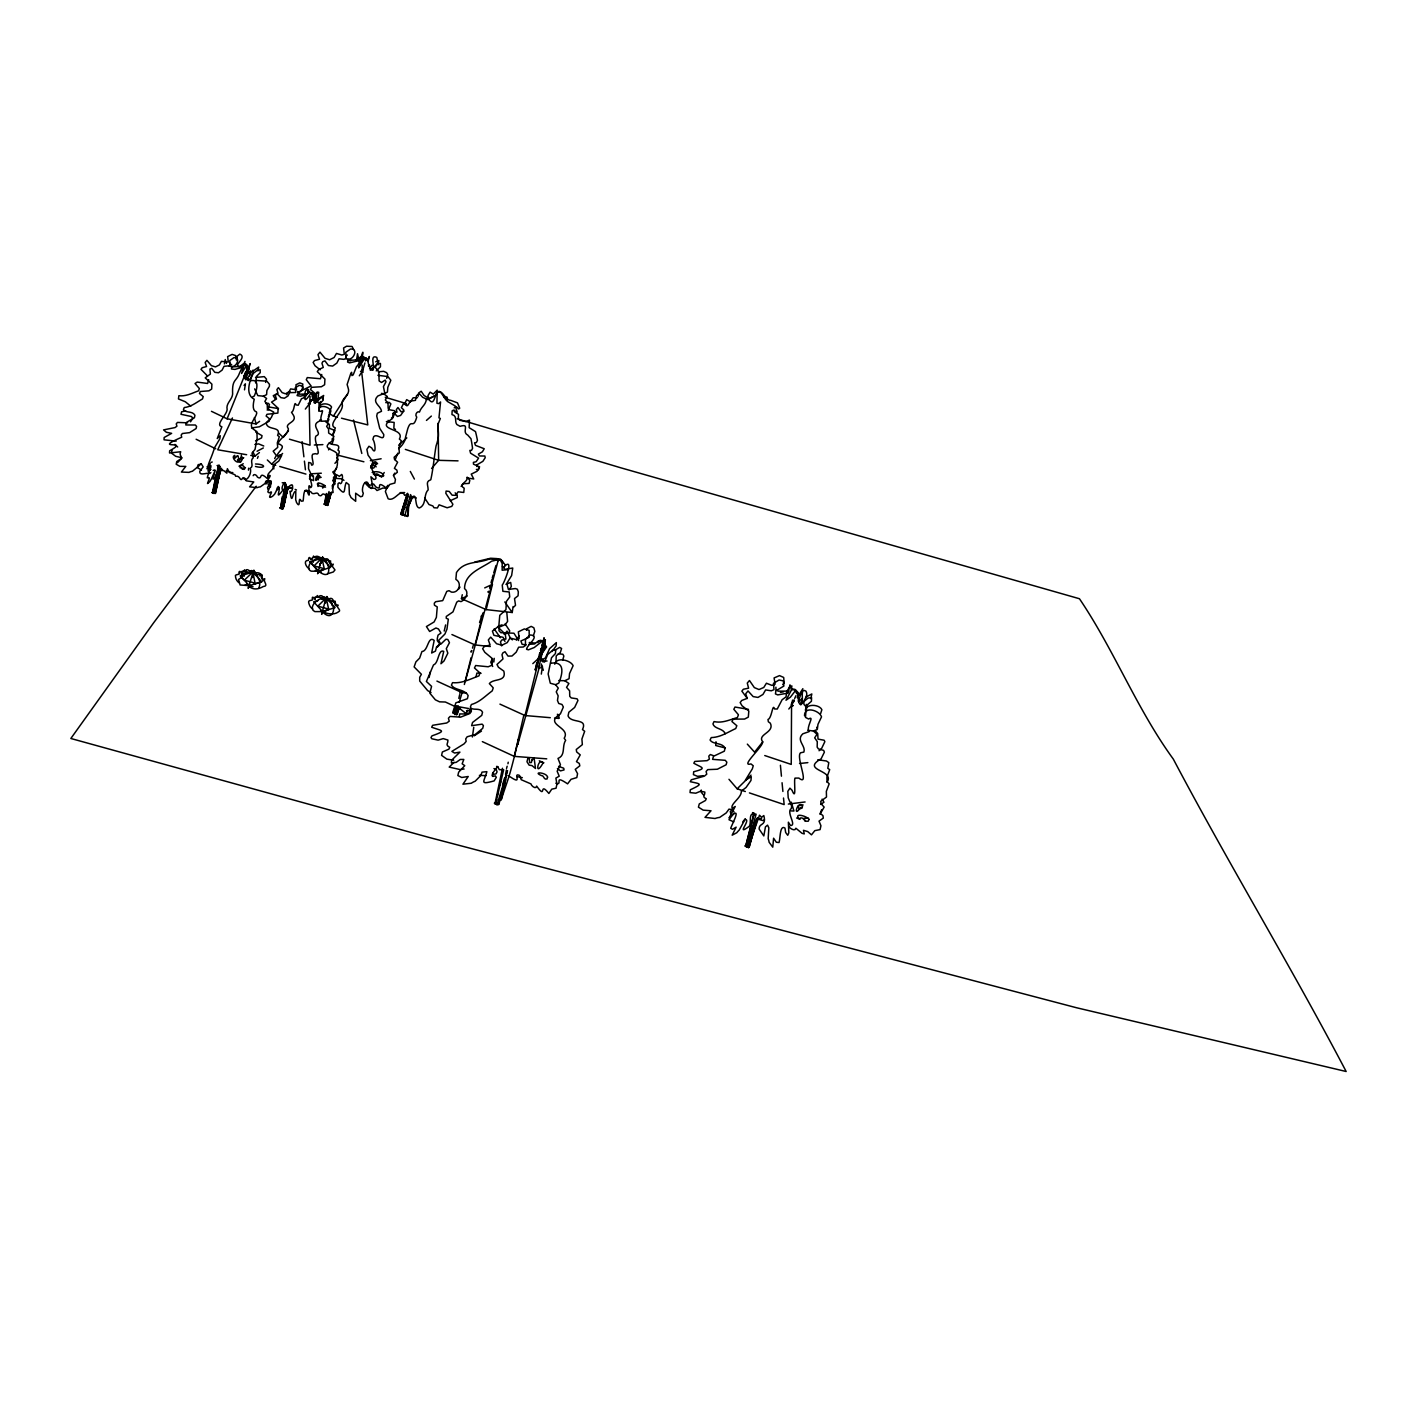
<?xml version="1.0" encoding="UTF-8"?>
<svg xmlns="http://www.w3.org/2000/svg" width="1417" height="1417" viewBox="0 0 1417 1417"><rect width="100%" height="100%" fill="white"/><g stroke="black" fill="none" stroke-linecap="round" stroke-linejoin="round"><path stroke-width="1.5" d="M243.972 571.671L244.521 569.811L245.389 572.291M502.468 768.262L495.011 803.386M244.468 477.919L246.239 480.824L253.785 481.957L249.605 486.846L257.026 487.678A11.354 10.167 -41.6 0 1 260.321 486.863L265.014 483.498L265.9 481.16L269.106 481.001L270.753 483.587L267.476 487.377L268.061 489.52M495.56 804.059L503.673 769.697L499.333 769.679L497.615 766.491L492.638 773.186L492.833 776.427L495.348 775.878L496.304 777.313L494.143 780.891C478.911 785.124 484.277 781.759 486.881 771.663L482.046 772.141L480.806 775.506L475.12 781.263A16.384 10.45 -57.2 0 0 471.294 783.247L462.934 784.186L468.23 776.498L461.712 777.49L457.85 775.542L458.665 772.176L464.758 765.676L462.155 763.781L463.82 759.441L460.277 759.459L456.185 762.364L451.368 762.931L451.704 760.15L459.923 752.126L454.538 753.029L451.881 751.382L464.085 743.854L466.158 741.445L465.697 738.948L467.132 736.787L475.209 734.484L482.701 728.356L483.427 725.646L482.17 724.14L471.613 725.699L472.552 722.457L481.762 715.355L482.542 712.202C480.15 706.959 471.932 711.192 470.338 707.154L471.365 704.515C479.725 702.194 485.234 696.013 492.23 690.876L493.24 687.865L489.361 683.614C493.453 678.105 506.843 682.321 503.814 671.109L498.43 667.248L496.995 664.467L502.982 658.976L501.99 654.743L502.893 652.883L505.001 651.714L508.012 656.106L511.998 656.018L516.195 652.192L518.622 647.197L523.263 647.02L525.53 645.426L525.406 639.244L530.153 634.958C541.046 635.578 526.593 645.125 526.575 649.305L528.417 649.836L534.262 647.516L541.755 641.582L544.854 643.513L544.89 648.012M236.373 360.06L235.718 355.614L232.105 354.392L227.623 356.623L228.332 362.061L221.424 361.353L219.405 364.931L215.473 366.897L211.416 365.675L206.9 360.343L205.164 362.504L206.563 366.525L202.17 367.729L201.001 369.359L207.236 375.7M310.057 404.288L309.331 402.995L310.943 399.913M309.632 403.916L311.085 400.533M506.825 612.799L507.605 621.408L505.231 624.614L499.174 627.164L498.979 630.742L500.856 632.708L513.946 633.222L518.604 640.573M508.048 775.666L510.669 777.136C523.227 785.656 512.192 772.141 519.508 775.436L521.261 779.722L531.003 783.938C531.233 786.063 536.388 789.73 536.636 786.081C546.944 800.375 538.442 780.608 548.857 793.467L551.762 789.163L556.049 788.224L556.934 784.168L555.889 778.092L559.219 776.197L557.147 771.273L560.441 764.666L557.997 758.432C565.897 755.261 561.646 746.298 565.649 740.347L564.196 738.222C571.299 726.939 542.87 724.778 560.388 713.92L563.364 706.994L561.964 704.444L558.723 703.487L557.466 700.459L558.156 695.853L556.243 691.833L558.28 688.113L555.57 684.694L550.292 683.224L548.149 673.978L551.496 657.771L555.429 653.556L555.747 649.748L552.789 650.226L547.67 654.53L544.518 662.058L542.339 661.615L539.257 657.116L543.969 660.942L547.051 661.03M788.224 692.736L789.96 684.854L790.597 687.9M177.479 462.668L182.12 457.78L175.655 456.292L171.616 453.192M554.543 718.047L558.759 718.401L558.971 714.451M397.77 453.157L395.201 459.817M208.689 379.756L207.608 383.476L197.211 382.094L195.032 383.511L199.354 388.524L198.593 390.809C191.826 393.235 186.176 396.565 178.861 395.715L178.471 398.956L185.326 401.755L190.764 406.201M365.462 360.928C368.349 348.21 351.877 382.856 361.884 359.67C365.267 339.779 359.493 366.277 356.641 366.277L353.187 374.903L351.912 375.594L351.593 372.281L350.743 373.61L347.112 384.521L348.175 388.063C350.973 395.733 339.69 398.62 342.418 405.28C342.772 413.055 326.707 424.604 335.351 427.934L332.41 435.391M213.028 492.266L214.835 493.506L220.467 470.231L223.833 470.674L226.862 473.172L227.375 468.673L229.359 472.41L235.098 474.854L235.629 476.236C241.014 475.226 239.615 483.179 243.086 477.6C246.204 483.959 252.421 472.853 250.154 468.336C254.653 465.892 249.126 461.11 253.271 457.691L251.996 453.103L255.025 449.419L257.115 438.632L256.955 431.6L254.458 429.971C246.877 425.49 255.645 418.777 256.725 413.286L256.495 411.922C251.783 410.7 253.324 402.942 254.245 399.24C245.495 394.989 248.967 382.253 252.722 374.425C255.645 361.016 246.151 384.468 245.283 378.924L243.883 377.011L245.726 371.644M701.238 790.031L701.114 792.032L703.293 794.76M321.287 560.353L317.603 573.743L318.914 570.537M321.748 374.478L320.455 378.746L307.276 377.577L306.285 379.756L311.12 385.938L297.659 392.509M362.203 365.072L362.167 370.882L360.503 371.378M255.095 573.265C256.831 570.077 246.7 573.832 251.659 570.502C255.255 572.309 253.519 575.656 256.76 574.682C257.752 578.349 261.631 580.421 258.868 588.303M325.573 600.454L324.918 602.225M250.224 379.721L252.226 374.194L257.15 370.439L260.179 369.784L260.232 372.689L256.548 376.284L255.574 382.891M467.132 477.139L469.806 480.398L469.08 483.41L462.969 483.728L461.127 486.474M310.11 396.406L309.579 403.101L308.162 403.632M792.652 700.087L791.147 704.993M543.242 650.704L539.416 657.151L542.569 659.454L545.421 657.931L549.548 648.72L556.367 642.592L556.102 645.975L552.063 651.537M798.462 700.954L802.854 688.68L797.222 697.607M314.149 402.8L316.522 395.556M460.631 707.738L458.417 709.616L457.23 714.522L452.696 712.609L455.867 702.832L467.397 698.723L468.141 695.552C464.687 688.981 454.662 690.504 451.421 685.137L452.537 682.657C462.261 683.525 469.913 679.115 478.928 675.891L479.991 672.986L474.465 667.974L475.651 665.529L488.192 666.769L492.195 665.122L492.461 658.657L484.827 652.316L482.63 648.703L484.224 646.613L490.105 644.965L488.334 639.917L490.707 637.136L496.588 643.743L501.937 645.196L507.233 642.592L509.996 638.022L516.249 639.598L519.153 638.713L518.356 631.84L524.361 628.918L529.143 630.352L529.232 637.189M241.297 575.019L243.104 572.875M318.542 596.805C321.748 593.05 326.849 599.976 317.532 596.805C314.415 595.725 316.434 598.771 314.503 597.425C317.337 603.465 311.953 593.847 312.289 598.541C314.539 601.339 307.702 599.232 308.64 602.473C309.331 605.112 310.164 607.486 312.732 608.903M314.663 557.218C316.877 554.755 319.657 557.306 324.068 559.591M281.027 505.745L283.914 491.433M297.552 391.411L299.235 394.192L306.231 394.032M496.977 804.909L497.19 803.35M284.923 487.023L285.26 483.25L282.213 482.736M326.317 493.47L324.582 504.045M282.266 496.694L280.655 507.233M472.375 736.999L473.756 727.311M325.697 599.71L325.432 600.649L326.459 597.708M462.279 594.733L461.446 598.665L486.155 609.611L512.228 612.516L513.113 606.529M508.225 762.204L507.959 763.763M241.368 455.247L241.297 457.408M326.565 494.108L324.741 504.452M309.331 403.686L311.049 400.692M488.316 591.597L488.369 592.111M459.622 694.826L458.825 698.386M775.931 687.192L775.914 689.618L778.128 691.142L788.755 691.106M214.587 486.314L213.312 492.443M246.062 378.941L247.957 370.9M753.844 813.641L745.749 845.843M284.888 502.079L287.314 489.131L288.005 487.625L291.176 487.554M331.135 492.461L327.912 505.125L323.979 503.85M526.469 630.087L526.734 628.705L531.18 626.367L533.855 627.784L534.811 631.344L533.323 635.808M497.42 795.256L498.164 791.271M321.942 560.353L321.269 563.222M465.201 681.648L485.039 609.452M286.11 495.348L287.97 487.767L292.557 488.298M454.946 713.442L454.715 714.611C460.507 695.021 452.785 720.527 456.699 708.819M503.655 785.921L498.89 804.431L494.303 803.209M336.591 467.699L334.164 472.623L336.36 475.244L333.544 477.228M326.176 600.011L325.449 602.987M317.939 486.492L318.701 483.463M318.772 410.948C318.081 403.686 329.311 406.396 330.887 410.965L327.646 420.92L321.641 421.256L319.852 419.946M319.941 564.94L320.189 563.718L320.029 564.728M407.104 507.888L407.635 505.408M504.399 782.361L506.56 775.099M252.97 575.692L252.421 577.587M506.524 768.457L507.162 766.225M505.55 774.461L506.436 770.033M444.212 631.061L445.593 624.932M821.647 809.762L819.894 814.208M283.825 491.894L285.366 484.083L284.463 482.488M326.601 499.723L325.609 504.062L327.593 505.497M501.299 794.406L506.276 774.762M322.651 556.934L322.279 559.042M429.103 677.503L430.449 671.693M535.803 668.257L535.537 669.727L536.069 668.239M244.503 389.852L245.424 383.848L244.061 385.442M546.749 758.839L514.265 756.377L523.599 716.276M326.229 598.86L326.955 596.61M212.532 492.531L216.163 474.376M328.709 493.222L325.857 504.966M216.464 485.234L220.273 469.789L221.672 468.283M248.258 380.606L248.63 379.048M332.481 488.67L336.697 474.766L339.389 476.342L341.78 474.429L342.347 475.616C342.825 477.494 342.117 486.527 339.23 482.772L338.043 483.569L337.884 487.235C346.545 497.58 343.268 489.308 346.209 482.506L348.972 484.667L349.414 494.498A14.383 7.67 -84.3 0 1 350.938 497.491L355.685 501.299L355.649 493.205L360.626 496.765L362.415 496.233L363.319 493.258C360.786 490.193 364.098 479.389 367.641 482.488L368.934 486.314L371.644 488.528L372.618 486.19L370.917 476.767L373.84 479.46C381.138 479.035 367.021 467.911 372.884 464.138L372.901 461.871L368.048 455.123L366.879 449.419L368.969 446.249L371.661 447.878C376.656 457.443 375.292 441.98 372.884 439.412L373.716 436.595C377.418 433.017 383.883 442.228 383.777 434.576L379.703 428.341L376.709 416.013L377.329 413.25L381.492 411.284C380.996 405.705 371.201 402.517 377.861 395.981L384.786 393.2L383.422 386.611L386.009 381.793L385.211 380.075L381.527 382.466L379.136 380.925L378.746 371.431L375.275 367.446L377.914 362.575L376.798 357.385C369.323 353.967 375.115 367.074 373.008 370.156L372.299 370.298C367.712 367.41 369.04 361.406 366.295 357.97L365.515 358.164M326.937 596.522C325.644 596.947 331.72 601.463 327.593 598.187C321.765 598.222 323.253 595.016 326.441 598.452M212.709 492.903L217.633 469.594L218.023 465.449L217.049 465.555M284.941 501.795L282.975 508.792L280.052 507.693M280.424 508.154L280.725 506.949M805.051 821.169L803.846 818.3L808.505 818.229M330.214 496.216L327.77 504.771L324.192 504.399M459.887 693.622L460.366 691.655M550.31 717.693L524.998 715.532L539.292 657.718L532.81 663.634M491.823 579.712L491.026 582.812M486.155 609.611L492.461 584.318L484.703 587.896M542.18 645.798L544.128 637.756L541.896 645.78M457.567 707.42L456.487 711.724L458.24 705.879M464.351 684.5L471.064 657.718M490.317 646.524L475.049 644.948L483.073 612.959L479.548 622.435M537.663 662.2L536.299 667.513M213.701 493.346L220.22 466.406L219.068 467.061L219.015 464.953L216.27 476.236L213.081 479.194L215.26 470.214L211.151 479.477A12.576 2.444 -72.6 0 0 209.893 481.55L207.537 483.534C208.724 478.893 211.168 476.803 207.289 477.866C208.051 473.048 215.26 459.143 207.112 468.885C209.911 458.949 210.85 459.515 214.658 447.489L219.865 438.792L220.255 435.728L217.244 438.544L221.867 426.783C214.711 424.887 227.074 414.862 227.127 409.407C225.64 402.552 233.646 399.151 232.565 391.96C232.317 378.941 236.409 381.758 239.632 372.83L244.999 361.424L241.616 373.468L246.753 364.931L246.505 369.394M804.537 715.833C804.094 705.631 819.557 710.466 821.523 716.843L817.963 724.353L817.308 729.454L813.429 731.048L807.956 730.269M283.365 504.806L288.483 486.757M281.186 508.561C281.186 500.396 289.971 487.466 284.852 482.967C283.542 482.081 280.159 490.778 283.347 489.45C273.694 502.61 281.522 488.387 278.476 486.863L274.455 494.444A11.354 4.162 -69.4 0 0 272.755 496.127C264.589 501.352 275.837 488.404 269.248 492.921L267.813 491.894C268.964 488.369 273.357 481.497 269.939 480.611C258.053 491.717 276.014 470.674 268.043 476.643C265.9 473.349 275.075 469.417 274.313 464.422L278.812 461.039L281.735 455.424L279.539 454.857L277.945 456.398C274.615 454.928 283.311 449.348 282.32 446.249L280.442 444.566C272.755 443.521 289.139 433.992 288.36 428.66C283.595 423.028 297.729 422.603 293.478 415.34L291.512 412.294C294.612 411.337 294.24 399.665 296.1 404.908L298.208 405.244L301.52 398.638C306.834 398.159 303.096 391.553 307.064 389.268C312.608 389.533 302.388 397.858 305.328 399.612C309.101 398.407 311.598 387.727 313.919 396.53M329.24 412.684L331.578 406.998C329.7 403.137 320.136 402.339 319.48 407.387M471.418 651.519L471.808 650.527M541.312 674.102L542.445 666.38L540.621 667.921M320.401 401.525L320.295 405.173M333.704 601.357C324.617 599.94 332.464 595.636 333.278 600.932C337.547 602.579 333.562 605.13 338.238 605.165C335.067 607.22 342.436 610.196 338.344 611.949C333.597 615.492 326.512 613.703 320.49 611.01M405.917 504.895L407.122 500.272M796.62 693.568L795.787 690.203L790.385 697.182L786.01 700.228L791.235 690.433L791.89 685.917L790.031 686.466L786.878 691.248L786.028 696.881L782.095 699.75L777.26 709.014L774.568 708.961C772.531 702.407 771.946 718.242 767.996 719.499L768.351 721.767L770.281 723.148C775.01 732.554 757.139 734.201 762.541 741.569C764.525 745.537 739.178 767.323 750.957 763.905L753.242 765.782L752.356 768.811L745.413 780.147L751.293 776.746L750.957 780.484L746.05 787.48L741.374 791.111C741.764 797.824 729.897 803.988 732.217 808.328L735.246 806.486L729.064 817.981C742.455 804.998 733.138 821.825 730.694 828.254L732.483 829.299L736.132 827.156L732.164 835.18L736.787 832.718A15.87 4.977 -66.4 0 1 739.125 830.185L744.97 819.504C751.966 819.079 734.697 837.128 749.38 826.217C751.807 822.002 747.556 811.232 756.111 814.208L746.741 847.047M248.382 369.748L250.224 363.584L243.883 376.231L248.489 380.341M328.035 500.024L329.151 495.72M539.222 656.496L540.231 652.989M488.245 592.288L488.493 591.314M312.183 396.955L312.059 393.076L308.747 391.942M321.801 558.9L322.35 557.944M324.9 602.225L321.641 614.34L322.987 610.798M215.508 488.989L213.56 493.453M282.32 508.862C286.447 501.742 284.976 486.031 291.902 484.791C293.549 484.667 292.239 493.948 289.989 491.168C292.221 507.552 292.256 491.008 295.816 491.345L295.692 499.935A11.336 4.393 -81.5 0 1 296.419 502.238C301.272 510.846 297.517 493.984 301.272 501.193L303.114 500.998C303.805 497.296 303.291 489.202 306.851 490.158C312.218 505.71 306.249 478.503 310.589 487.661C314.237 485.942 307.772 477.901 310.978 473.933L308.534 468.761L308.676 462.438L310.996 463.04L311.669 465.166C315.477 465.591 310.323 456.398 312.767 454.202L315.353 453.653C322.917 456.699 312.732 440.226 316.08 435.905C323.306 433.443 310.553 426.056 318.099 421.788L321.429 420.14C319.055 417.749 325.29 407.813 320.933 411.426L318.825 410.664L319.108 403.26L317.603 401.843L317.762 398.673M541.4 649.96L539.363 657.24L546.59 646.896L542.339 641.122L538.46 640.874L534.546 643.973L528.754 644.328M322.066 558.776L322.509 557.094M407.635 497.597L407.972 496.375M409.991 498.288L410.328 497.048M495.684 803.049L496.623 799.666M253.448 573.247L253.873 571.582L253.342 573.371M326.618 597.584L326.53 598.647M492.248 578.154L493.098 575.036M457.425 710.59L457.868 708.961M540.904 650.562L541.56 648.171M247.196 374.637L250.278 370.776L249.675 375.753M250.313 585.735L240.093 584.973L238.552 579.482L242.077 577.073L241.829 574.611L244.061 576.329L244.114 573.478L249.427 572.681L249.64 570.874L253.554 572.61L253.749 570.626L252.97 573.053M327.292 505.284L331.649 492.124M402.198 515.292L408.379 494.32L404.589 495.259C401.046 486.934 394.829 502.167 388.134 498.766L385.389 491.54L387.124 486.793M747.857 842.814L746.989 845.914L748.513 847.791M539.186 655.168L539.842 652.812M558.759 680.567L564.834 680.727L569.067 678.69L569.545 673.536L573.141 665.653C570.555 660.056 556.243 656.656 554.773 664.219M327.628 501.459L325.697 505.09M472.499 648.118L473.207 645.585M456.345 708.411L457.018 706.056M467.362 710.289L466.583 713.034L464.865 712.609L459.374 708.27L456.433 714.859L453.918 713.3L454.272 710.572M481.072 616.909L481.373 615.846M489.573 588.161L490.105 586.301M536.317 666.521L537.539 662.341M455.619 705.861L453.281 713.3L456.646 713.814M471.011 652.139L471.418 650.722M541.223 648.242L540.479 650.704M542.197 646.949L543.915 642.025L541.046 655.292L545.403 639.669L538.584 668.275L539.7 665.512L539.292 667.389L517.719 744.633L518.64 738.983C508.26 782.29 508.916 775.577 501.175 800.038L505.745 779.332L502.45 790.58L503.372 784.699L507.499 770.565L497.013 804.661M252.881 573.177L253.395 571.086M462.385 691.62L459.214 702.354M502.468 785.16L504.452 778.358M321.996 559.13L322.226 558.103L321.358 560.565M745.218 818.76L742.756 821.913M745.696 846.356L753.135 817.839L753.826 812.738L752.516 812.773M537.574 660.641L538.531 657.417M253.306 571.6L248.152 588.374L249.817 584.955M314.326 402.162L317.266 399.789M428.749 399.24L427.952 395.733L430.113 392.137L433.283 394.103L437.18 390.153L436.95 403.26L438.703 403.615L440.563 401.967L438.969 417.82L440.35 418.493L438.314 423.524C437.392 432.964 440.35 433.425 436.046 446.001C434.24 456.345 433.159 469.31 430.786 479.761C425.189 481.638 428.147 485.021 428.164 489.892C423.364 494.303 426.818 504.647 419.485 507.959C413.994 507.623 417.678 491.593 411.904 497.42L410.54 494.622L404.731 516.018L402.871 513.609L403.668 511.643M493.683 572.982L495.968 565.489M820.567 713.725L821.878 709.704C819.38 704.338 806.486 703.381 805.334 710.147M537.787 642.61L540.125 640.236L542.853 640.909L545.386 647.374L539.523 656.142M246.416 372.742C243.582 383.6 243.547 373.397 248.347 370.156M734.041 813.092L728.976 819.735L733.776 821.878M327.805 495.436L329.045 491.504M250.579 380.783C260.143 378.339 256.707 390.826 254.21 396.105L252.722 396.831M504.966 641.458L503.053 637.296L493.878 635.294L492.425 631.079L498.819 626.048L499.776 615.315L505.94 609.647L506.418 601.375L509.73 596.947L509.199 591.969L502.893 591.314L502.238 584.973C503.637 584.389 515.416 555.287 503.673 567.048L502.45 566.605M797.86 697.66L797.612 692.205L794.99 689.388L791.536 688.786M748.282 847.49L759.494 815.2L761.584 817.326L763.816 815.537C766.739 826.43 758.91 822.462 759.158 829.104L763.816 835.924L765.463 826.837L767.553 825.155L768.829 827.829L768.173 838.758A15.87 6.624 -81.5 0 1 769.13 842.283L772.761 847.153L773.593 838.209L776.321 842.247L779.049 842.53C780.36 838.35 779.775 824.481 784.965 828.059L785.656 832.47L787.728 835.304L788.808 832.859L788.366 822.179L790.58 825.58C797.08 825.367 785.744 812.154 791.377 808.469L791.642 805.954L788.206 797.824L787.817 791.377L789.924 788.153L792.068 790.314C796.832 802.164 793.609 780.306 795.008 778.11L798.869 778.075C810.294 787.161 795.522 756.731 800.57 752.799L803.846 752.09C806.114 745.714 795.699 740.312 802.837 733.811L809.072 731.633C805.494 727.948 815.289 714.912 808.629 719.039L805.511 717.392L806.184 706.888L804.024 704.479C802.447 699.608 808.983 696.579 806.007 691.195C799.011 686.82 804.803 702.938 800.782 704.851C795.734 702.035 801.048 690.15 795.114 691.159M318.24 474.199L317.727 476.661L319.374 475.386M485.73 607.238L498.589 558.865L497.597 561.221M748.778 839.75L749.77 836.721M536.14 665.211L537.096 662.27M498.908 787.285L500.732 781.812M827.067 782.308L826.908 777.154L829.689 769.661L827.794 768.28L828.803 762.647L826.465 761L817.786 759.76M284.126 505.214L283.028 508.544L279.964 508.083M309.544 476.909C310.093 472.41 312.13 474.518 313.405 477.263L313.618 480.664L309.437 478.733M500.006 799.153L498.412 803.864L495.029 804.094M715.992 741.764L715.691 745.519L725.38 747.981M753.401 826.377L755.527 820.248M253.306 573.177C252.385 571.547 257.345 572.043 255.857 573.69M750.496 834.648L752.693 828.414M534.988 669.798L539.292 657.718M322.403 557.412L321.925 558.829M256.477 380.465L266.874 381.173L269.478 384.344L269.407 386.274L266.892 390.543L266.609 394.635L263.438 396.175L257.823 395.626L254.67 388.86M364.913 362.929L362.327 371.785M312.696 400.161L317.284 392.757M550.894 663.227C565.401 660.942 562.638 673.872 558.776 683.1L555.57 684.694M404.43 509.217L405.156 507.304M359.422 358.908L358.2 360.821L349.609 362.876L347.626 362.079L347.909 359.174C354.144 359.9 358.43 348.051 350.495 349.025L345.73 352.337L346.262 358.218L343.959 359.369L339.07 358.784L336.821 363.124L332.623 366.082L328.407 365.515L324.954 360.874L322.793 361.636L321.96 363.248L323.271 367.428L318.595 369.642L317.302 371.661L324.936 379.083L324.617 384.751L321.429 386.735L311.51 387.337L310.536 389.622L314.84 393.271L313.954 395.945M306.727 394.263L309.597 392.226L313.21 394.227L314.007 396.087L312.236 399.718M437.322 647.126L439.057 645.249M211.452 411.32L227.11 418.812L243.795 377.453M267.211 410.168L269.478 404.5L268.026 403.172L265.9 403.597M519.065 635.967L516.479 639.953M367.286 360.662L369.394 356.499L368.066 361.459M388.223 410.399L390.879 403.916L389.232 402.357L385.743 402.658M286.73 394.741L287.669 392.527L290.166 391.8M332.729 435.586L334.89 430.502L329.47 428.306L329.364 424.551L327.345 422.39L328.886 419.574L328.124 418.706M266.449 422.532L271.302 417.608L273.694 412.081L267.388 408.645L267.211 404.288L264.855 401.472L266.591 398.46L263.438 396.175M331.968 444.23L333.633 439.376L333.456 438.278L332.039 438.969M394.794 473.101L393.572 474.978M229.961 363.23L229.784 365.816L231.733 366.897L240.004 366.489L242.909 364.098L245.832 364.346L249.126 369.005L243.883 377.011L246.93 379.295L249.002 378.977M269.354 475.315L267.175 478.432C258.124 470.196 262.995 480.894 257.38 477.068C256.814 474.925 253.749 473.473 253.147 475.705M333.402 480.097L334.235 478.273M232.459 417.962L217.74 449.774L246.647 454.715M794.689 698.457L795.964 695.694M506.223 775.258L498.306 804.714L495.224 802.748M407.547 493.275L401.046 513.804L407.618 516.497L408.415 506.4L412.648 496.889M407.281 493.665L400.674 514.353L408.096 515.77L408.663 506.028L411.408 499.121M171.616 451.58L172.148 450.517M333.456 480.221L335.439 478.326L341.231 478.769L343.959 480.328M509.164 632.159L509.783 630.937L505.09 623.887M562.62 660.269L563.86 656.089L562.903 654.247L558.28 653.804M369.518 368.863L372.016 365.232M265.634 382.413L266.52 379.136L264.288 376.621L255.503 377.471M315.035 403.296L317.904 398.956L323.661 395.467L322.598 399.346M386.717 378.374L387.78 374.602L386.611 372.671L383.653 371.325L378.215 371.839M315.654 402.782L320.685 398.035L323.271 397.504L323.253 400.161L320.065 403.314L319.923 407.122M370.28 370.315L376.993 364.169L380.447 363.443L380.465 366.79L376.231 370.882M258.036 370.847L258.656 367.092L252.722 371.289M794.282 701.043L791.749 704.107L792.705 705.932M398.638 448.604C401.985 445.735 405.297 441.537 405.581 437.038L407.724 428.837C411.373 417.926 413.038 429.989 416.74 417.165C414.295 414.667 417.519 410.505 419.467 412.081C421.132 406.821 425.631 405.262 426.375 399.381C428.873 395.609 431.441 408.397 435.125 397.008C439.677 382.732 443.114 400.267 449.154 402.446L455.264 406.024L457.16 411.904C454.963 414.685 455.973 407.866 452.147 410.788L451.97 414.561C457.797 416.013 454.219 421.451 456.859 424.515L460.1 426.322C470.639 423.098 461.233 432.026 467.699 435.019L470.993 438.756L471.702 442.6L472.57 448.303L471.507 450.393L469.842 450.393L470.586 453.21L478.592 458.116L476.13 461.712L473.384 462.367L473.508 464.174L479.619 466.866L477.033 471.276L471.241 474.128L473.721 478.964L466.902 477.936C468.566 481.514 457.602 484.525 464.191 488.21L463.766 492.461L458.134 491.805L455.707 495.312L452.129 495.188L449.242 491.451L446.089 491.061L445.841 493.329L452.909 504.293L451.793 506.383L447.134 507.764L439.093 504.824L437.375 507.959L433.974 507.747L432.876 505.958L428.979 504.541L424.657 498.005M378.144 364.824L378.87 360.52L375.735 361.813M800.747 702.46L801.951 700.405M792.528 702.761L791.678 705.011L792.953 705.524M800.605 704.284L807.938 698.138L811.587 697.625L811.427 701.273L806.769 705.4L806.344 710.625M318.063 398.443L318.719 392.332C313.795 390.082 318.187 400.763 315.442 402.481C311.953 400.869 315.371 392.137 311.403 393.589M392.792 414.473L393.944 412.648L397.008 412.099L396.299 409.708L397.929 407.511L401.117 411.798L403.951 411.178M816.653 727.913L817.379 726.779M330.002 413.87L333.385 416.12L347.537 394.121M359.333 375.788L361.689 372.122L367.765 424.905L341.479 418.192M261.348 576.064L262.18 574.912L261.631 576.772M458.47 589.313L460.011 587.081M810.861 698.581L811.817 693.958L806.131 696.969M307.524 390.171L308.304 391.818M328.531 449.862L329.665 448.303M384.237 472.516L381.474 476.927L378.233 475.226L374.549 475.297M312.289 399.417L313.582 397.646M256.211 486.244L153.656 622.772L70.85 738.487L428.501 837.288L1076.282 1007.682L1346.15 1071.5C1290.834 966.057 1228.911 864.388 1173.311 759.105C1136.717 708.872 1114.258 650.173 1079.453 598.736L620.185 467.628L457.213 418.83M210.619 469.523L207.803 470.958M324.759 559.75C326.672 557.111 329.895 560.282 328.585 561.823M288.483 430.75L283.294 437.41L278.724 433.195M305.346 409.07L309.243 404.075L310.022 445.204L289.458 439.199M327.734 573.761L333.314 571.972L334.979 569.953L332.269 566.269L333.296 564.161L330.675 565.135L329.736 563.275L330.657 560.937L329.47 562.372M231.644 364.382L229.235 366.277M310.784 559.821L312.413 558.989M762.789 741.799L754.57 752.144L747.326 744.12M788.808 709.014L791.554 705.56L791.235 764.418L764.755 755.544M492.071 775.79L492.903 772.672M210.247 463.536L208.016 468.035L208.441 469.594L210.726 469.47M387.107 486.314L387.992 485.252M794.087 699.821L791.89 704.196L792.723 705.666M263.031 580.828L261.313 577.551M248.453 470.125L248.648 468.177M328.337 416.988L328.992 414.154M431.583 468.496L438.632 460.33L438.083 423.311M757.387 817.627L748.3 846.303L746.458 847.171M362.841 360.308L364.222 358.731M494.214 658.338L493.825 662.04M411.391 498.412L414.171 497.243L416.315 497.969M368.331 365.834L369.483 364.948L369.784 366.932M214.392 470.019L213.17 470.426M728.976 779.297L737.159 788.791L751.028 775.117M267.335 459.976L271.674 464.121L282.603 453.458M322.828 558.705C326.441 557.66 325.095 563.576 323.572 559.945C326.441 557.04 318.931 557.324 318.666 559.52C316.735 557.076 312.59 560.246 313.228 562.266C311.829 558.794 305.186 569.156 311.173 571.175L319.445 571.281M509.199 589.844L511.324 586.425L510.669 582.44L505.922 584.335M210.885 472.57L209.929 473.473C207.095 472.18 199.106 476.537 199.762 471.294L203.18 466.902L201.515 464.209L198.221 464.617L197.282 467.238L192.411 471.259A12.576 10.273 -53 0 0 189.028 472.392L181.411 472.056L185.786 466.406L179.87 466.352L176.204 464.245L176.753 461.57L181.341 458.488C181.411 455.406 179.144 455.282 180.703 451.74L169.526 452.997L169.65 450.748C191.171 439.164 150.698 450.836 181.73 437.215L181.163 435.108L182.35 433.513L189.595 432.646L196.095 428.554L196.591 426.428L195.351 425.011L185.769 424.958L186.424 422.408L194.412 417.749L194.944 415.252C192.57 410.7 185.432 413.162 183.448 409.566L184.228 407.547C191.348 406.785 196.325 402.428 202.489 398.939L203.233 396.601L199.478 393.519L200.311 391.517L208.919 390.826L211.682 389.055L211.895 384.131L205.217 377.861L210.371 374.07L209.911 369.075L211.771 368.367L214.817 372.334L218.484 372.76L222.097 370.12L224.028 366.312L230.262 365.692L229.767 360.609L233.876 357.651C240.784 356.677 237.082 367.038 231.715 366.489L231.485 369.005L234.956 369.412L240.677 367.729L245.017 364.488L248.807 368.42M274.65 458.594L276.297 455.53L273.18 451.173L277.732 447.382L277.307 442.919L279.291 436.773L277.59 435.356C281.93 425.932 267.689 430.679 266.325 423.559M492.213 659.047L490.76 662.2L492.691 666.486M398.655 445.186L406.821 437.906M426.446 420.424L431.353 416.067M271.285 481.249L268.167 484.738L270.647 486.81M819.044 750.744L821.594 748.513L824.853 741.658L824.145 740.223L818.016 739.107L817.715 733.528L815.094 730.587M200.966 463.678L197.37 467.61L201.444 470.037M263.332 447.949L257.062 451.261M471.312 711.848L466.831 713.991L459.693 713.938L459.374 716.471M780.413 692.364L783.424 691.85M370.74 465.998C373.769 465.254 373.627 459.037 376.975 463.005L373.734 468.071L370.581 467.893M555.057 650.155L559.644 647.374L561.593 648.49L560.37 652.422L556.226 655.858L556.031 661.137M250.774 455.424L254.901 456.115L259.417 452.59M802.217 698.546L798.444 701.592M243.706 364.842L246.416 364.328L247.745 369.075M190.498 421.823L192.871 418.298L191.472 416.545L180.986 414.278L181.642 411.762L185.769 410.948M227.11 418.812L256.087 423.931L259.612 421.327M820.638 804.449L823.95 802.252L822.108 799.153M392.899 413.321L393.997 412.985L397.433 416.456L400.604 415.429L403.349 411.568L403.739 409.814L401.365 407.706L403.331 403.845L407.689 405.457L410.505 401.135L415.429 400.356L416.509 395.715L419.326 393.625L422.673 397.309L427.739 399.629L435.745 395.343C440.669 384.468 444.779 400.586 450.677 400.338L457.478 402.853L459.71 408.202C457.514 411.089 457.957 404.447 454.184 407.866M334.926 463.341L338.202 459.569C335.386 456.557 341.958 451.775 337.972 450.128C341.586 442.582 332.074 446.249 329.205 442.848M372.14 472.446C375.824 470.745 382.785 472.038 383.724 475.581L383.298 476.271C379.384 478.078 378.339 471.631 374.513 474.713L373.185 473.792M474.199 735.813L481.479 731.083M306.639 394.581L300.475 396.158L297.056 395.591C297.57 392.527 308.569 386.752 299.235 385.335L295.25 387.797L295.816 392.474L289.723 392.668L287.899 396.034L284.392 398.23L280.832 397.628L276.882 393.501L275.305 395.609L276.51 398.956L271.55 402.109L278.139 408.255L277.874 413.073L266.945 414.295L266.148 416.067L269.868 419.113L269.177 421.221L259.382 426.783L251.518 427.952M257.451 458.329L258.195 456.363M302.37 389.285L302.831 384.06L299.784 382.873L295.958 384.769L296.454 389.728L290.627 388.931L288.855 392.119L285.49 393.802L282.107 392.598L278.405 387.656L276.9 389.586L277.998 393.253L273.251 395.68L275.394 399.151M370.74 466.565L373.911 465.219L376.214 466.848M274.774 464.971L272.914 466.087L273.888 468.885M239.012 466.193L243.263 463.749M454.042 762.364L449.171 767.093L460.224 769.608A16.207 15.339 6.4 0 1 464.103 769.024M474.854 562.035L490.601 558.245L497.084 558.617L500.343 560.034L502.203 563.612L502.149 570.236L507.764 569.634M782.769 684.641L784.132 683.065L783.707 677.468L779.527 675.608L774.089 677.928L775.064 684.181M513.521 607.22L515.522 605.342L514.513 598.559L518.055 595.813L518.339 591.881L517.347 589.206L515.363 588.551L508.42 589.437L506.755 583.467L511.626 575.532L512.741 568.022L504.93 569.351L503.566 567.792L505.267 564.993L501.175 559.768L489.396 558.953C478.078 563.753 464.262 560.512 456.469 572.557L455.867 579.376C462.491 583.06 458.771 593.422 451.438 592.111L449.065 590.676L446.78 591.385L442.724 600.631L435.639 601.711L434.293 603.199L434.417 605.165L437.251 606.937L436.383 617.369L434.116 621.939L426.428 626.562L429.634 631.486L435.94 627.979L438.491 628.989L440.953 633.062L438.03 635.153L437.322 638.447L437.304 640.643L439.784 643.991L436.507 647.02L435.444 651.112L431.654 653.007L434.169 640.431C427.845 635.099 428.217 651.413 421.947 651.501L419.645 658.108L415.889 661.898L414.136 666.929L421.398 674.279L419.698 677.326L419.698 681.046L427.651 690.61L431.034 692.541M417.537 397.663L413.126 397.805L410.505 401.879L406.697 399.629L404.855 403.331L406.874 405.829M347.342 355.047L345.801 356.393L345.907 358.625C349.131 360.449 356.765 361.264 358.802 357.722L362.982 356.677L366.666 359.511M801.827 807.407L799.153 808.328L797.629 806.999M242.059 469.027L245.478 467.557M330.692 566.959C334.341 562.514 323.678 556.952 326.672 562.531C328.549 563.559 332.977 582.476 317.638 570.697M391.464 418.015L393.306 416.616L392.722 415.748M333.58 602.402C337.246 598.435 332.765 604.616 336.378 605.962M461.446 598.665L467.273 595.972M798.285 805.883L803.138 804.945M332.924 484.455L334.447 483.551L334.926 480.788L333.385 478.025M317.815 600.507L313.635 601.8L322.527 611.506L335.067 607.627L326.176 597.903L321.996 599.214M361.317 357.633L364.328 357.332L366.844 359.847M221.654 469.665L220.06 471.595L215.349 493.134L212.231 492.868M732.926 809.638L730.304 811.392L730.906 814.651M259.754 575.922C261.879 572.114 261.082 581.236 264.82 578.827C262.535 581.484 269.372 586.071 263.19 586.567C258.053 589.525 252.067 590.73 246.735 584.07M774.497 684.783L771.893 685.385L766.42 683.224L763.781 687.475L758.998 689.548L754.34 687.599L749.469 680.532L747.273 683.047L748.601 688.184L743.358 689.247L741.87 691.142L747.326 698.475M226.277 470.603L230.936 472.268M210.92 462.456L212.231 461.995M498.323 626.119L502.043 624.844M381.421 393.377L383.794 393.837L387.426 392.102L387.797 387.39L390.844 380.27L387.921 376.585L377.914 375.292M280.973 508.632L282.373 508.189M243.334 579.181L240.359 575.957L252.864 572.061L261.738 581.767L253.43 584.353M309.986 561.894L321.942 558.174L330.409 567.473L318.471 571.175L309.986 561.894L318.471 571.175L324.44 569.315M322.527 611.506L328.797 609.558M791.448 689.884L794.955 689.725L798.533 695.534M528.435 637.668L520.889 640.98L522.129 644.328L526.132 644.806M504.009 634.178L506.028 633.86M373.911 463.306L374.991 463.005M764.401 819.876L762.931 820.585L757.263 818.92L749.132 847.331L745.147 845.559M787.763 693.143L777.738 694.897L775.453 693.923L775.861 690.823L783.849 686.058L783.371 680.886L779.067 680.001L773.487 683.313L773.965 689.689L771.291 690.805L765.623 689.92L762.931 694.472L757.989 697.43L753.153 696.597L748.017 690.947L745.732 693.781L747.166 698.368L741.711 700.494L740.17 702.602L742.065 705.79L748.814 711.015L748.318 717.108L744.58 719.057L733.138 719.145L731.951 721.554L736.822 725.717L735.742 728.551C727.435 732.376 720.474 737.336 711.21 737.584L710.094 740.011C712.751 744.74 722.05 742.225 725.114 748.141L724.317 751.187L713.548 756.253L712.574 759.353L725.256 760.309L726.85 762.169L726.124 764.773L717.356 769.236L707.721 769.626L706.091 771.503L706.764 774.16L704.391 776.144L691.266 779.793L690.327 781.706C701.149 784.062 703.169 783.707 690.292 789.8L690.044 792.581L695.8 793.201L700.565 791.217L704.851 792.085C705.241 795.522 701.504 796.708 706.286 798.745L705.436 800.516L699.272 803.917L698.439 807.159L703.186 810.134L711.015 810.772L705.011 817.361L715.089 818.512A15.729 13.515 -39.7 0 1 719.606 817.45L726.212 812.933L728.976 809.142L731.934 809.585L733.935 811.658M348.635 360.573L350.707 360.839M322.491 558.528C318.506 558.139 313.989 555.287 311.935 558.298C311.014 561.787 308.995 553.303 308.428 560.388C302.707 560.034 306.214 567.42 309.119 568.678M261.738 581.767L249.286 585.646L240.359 575.957M255.538 440.864L261.56 437.924L262.039 435.674L255.574 431.919M243.759 457.744L237.454 459.958L239.916 461.659M371.962 463.359L377.613 463.731M370.368 460.649L381.138 458.771M703.328 775.684L697.536 776.339L693.427 774.621L693.692 771.751C707.951 768.103 701.557 767.748 693.834 763.232L694.755 761.425L707.118 760.663L709.368 759.122L708.783 756.147L710.342 754.553L713.406 755.668M187.629 422.833L177.497 422.425L176.239 423.825L176.912 426.163L175.07 427.562L163.575 429.9L166.338 432.256L171.634 433.354L164.142 437.499L164.071 439.819L176.169 441.148M440.085 391.747L437.392 392.332L435.834 395.219L429.085 398.567L424.073 395.485L421.186 391.234L418.617 393.023L418.21 396.246M522.342 777.685L517.772 776.711M788.33 804.059L805.086 801.969M309.668 475.085L313.564 476.254M232.831 472.587L231.892 472.552M799.542 763.515L807.849 762.629M278.529 408.627L269.779 407.122L267.937 408.344L268.681 410.115M255.503 463.979C266.679 464.227 265.865 469.186 255.467 466.459M796.602 817.981L800.074 819.309M450.216 500.715L457.266 497.544L457.266 495.277L455.14 492.833M310.341 473.845L321.322 473.207M314.308 445.009L322.881 444.619M748.477 709.368L734.998 707.03L733.829 709.315L738.452 714.788L737.389 717.551C729.259 719.854 722.493 723.414 714.026 721.59L712.946 723.892C714.416 729.117 723.113 728.196 725.256 733.723M400.179 492.638L404.66 492.567M325.733 611.595L314.893 611.613C309.986 609.611 313.104 604.014 315.123 602.314C317.036 600.365 316.965 602.048 318.506 599.657C321.234 598.7 326.76 596.734 328.301 598.736C327.646 601.906 333.278 600.897 332.109 605.449C335.581 605.502 333.491 624.011 321.659 610.975M539.31 760.823L543.898 762.789M458.045 460.862L438.632 460.33L405.351 449.384M471.454 710.98L466.53 710.661M276.492 490.034L278.99 488.422L278.175 486.456M370.971 485.199L371.732 483.764L373.663 484.083L375.753 486.81C383.741 491.894 374.23 478.326 386.894 488.475L389.87 484.384L394.829 483.002L395.449 479.424L393.412 475.403L397.327 472.304L396.884 470.143L394.404 468.336L397.61 462.243L394.511 459.409L394.121 457.195L399.364 452.891L398.939 447.737L401.277 440.705L399.364 439.057C405.811 427.509 373.38 430.874 392.438 418.582L395.254 412.241L394.493 410.717L389.427 409.743L388.134 408.22L387.992 403.207L385.318 399.931L387.337 396.494L383.794 393.837M321.181 477.299L317.16 478.415L318.382 479.814M466.441 693.126L462.279 692.754L436.914 681.081M386.398 421.558L394.156 422.425L393.855 428.306L395.502 429.475M761.602 818.601L757.298 818.672L756.288 820.585L749.186 846.888L745.059 846.25M485.96 775.666L479.389 775.312M254.83 444.513L258.62 443.875L263.775 446.018M241.528 366.596C229.944 366.879 248.17 357.899 239.863 354.091L237.135 356.234L237.082 359.298M369.819 485.216L364.842 482.666M325.573 487.094L322.403 486.987L322.81 488.139M222.823 470.267L220.857 470.178L220.113 471.702L215.49 493.435L212.001 492.372M534.776 643.07L529.285 642.503M276.935 488.086L277.838 488.298M336.608 454.875L363.903 461.783M453.706 760.221L446.886 759.14L441.59 755.367L442.352 752.002L448.923 749.132L449.774 747.344C444.743 744.864 448.268 743.748 447.914 740.064L443.238 738.611L438.119 740.135L431.831 738.771L430.981 737.566L431.99 735.848C447.365 730.446 441.679 730.942 431.689 727.222L432.646 725.291L446.745 722.989L449.242 721.164L448.41 718.242L450.092 716.435L460.578 717.161L469.966 713.46L470.657 710.749L468.832 708.571L454.946 706.038M333.385 416.12L337.423 417.147M555.818 783.229C563.523 786.063 552.807 773.841 567.579 783.849L571.069 779.297L576.808 777.579L577.569 773.664L575.267 769.36L579.801 765.835L579.323 763.497L576.471 761.638L580.226 754.889L576.666 751.913L576.241 749.522L582.352 744.633L581.909 739.036L584.672 731.278L582.476 729.542C588.055 717.799 571.033 723.768 568.058 715.886L568.837 712.22L574.647 707.455L577.959 700.441L577.091 698.811L571.228 697.926L569.74 696.314L569.616 690.823L566.552 687.351L568.925 683.508L564.834 680.727M245.3 584.619L253.058 586.709M315.282 570.36L321.464 572.043M304.673 490.636L310.713 491.646C313.387 496.712 317.213 489.999 318.825 495.135C323.111 497.934 320.791 490.14 327.132 496.658L329.399 493.47L333.101 492.461L332.251 485.553L335.05 483.994L332.906 480.806L335.333 476.023L332.765 471.967C338.185 469.7 337.937 461.322 336.821 457.656C341.834 448.764 317.408 450.606 331.808 441.307L333.934 436.33L328.655 433.035L328.585 429.068L326.636 426.428L328.159 423.754L325.538 421.575M558.581 766.349L563.753 768.227L564.019 769.945L560.459 770.901L557.412 768.492M271.674 464.121L275.713 465.29M279.751 466.459L305.948 474.093M752.764 812.579L754.712 815.59M385.247 397.274L406.413 403.615M737.159 788.791L745.342 791.536M749.416 792.9L784.15 804.59L783.512 798.019M476.36 469.417L478.539 469.753L479.088 467.876M295.143 489.396L296.472 489.963M496.57 766.384L497.898 766.987M451.917 634.533L475.049 644.948M499.935 704.125L524.998 715.532M494.019 774.213L496.039 773.895L497.066 771.858L496.233 769.537L493.931 768.581M482.347 741.622L514.265 756.377M454.095 411.497L458.523 414.349L458.293 418.458L459.728 420.247L465.821 421.575L469.47 420.105L469.151 427.686L475.51 431.618L476.36 435.143L477.458 440.386L476.36 442.547L474.553 442.795L475.439 445.345L484.224 448.728L482.4 451.793L478.397 454.113L479.407 455.973L484.862 456.026L485.216 457.709L482.86 461.34L476.697 464.953L477.104 466.636M196.131 439.252L215.774 448.817M207.13 466.689L210.513 467.982M791.093 810.896L793.945 811.02L791.235 802.111M481.089 673.288L476.909 673.057L476.059 676.547M387.302 488.316L382.838 488.05L377.011 490.53L375.115 488.458L369.483 487.501L366.011 484.065M362.699 372.157L362.486 369.5L361.796 371.608L362.805 372.37M813.429 731.048L816.989 734.254L814.686 737.85L817.29 741.64L817.166 747.131L818.441 748.92L823.684 750.408L824.393 752.144L821.116 758.821C800.446 770.6 834.772 769.874 827.262 781.865L829.175 783.831L826.341 791.341L826.501 797.027L820.762 801.26L821.045 803.705L824.145 807.105L820.461 813.482L822.958 815.678L823.295 818.087L819.026 821.134L820.939 825.721L820.089 829.6L814.828 830.645L811.48 834.843L807.725 831.584L803.439 830.291L804.271 833.922L802.004 833.285L795.876 828.237C795.327 831.797 789.623 828.467 788.755 826.377M285.667 484.153L283.737 482.666M512.423 639.846L510.545 638.482L507.02 631.096L505.16 633.665L505.94 639.014L501.742 640.041L500.467 641.972L501.671 645.904M320.136 369.802L315.052 365.781L313.157 362.451L314.503 360.591L319.516 359.245L317.975 354.622L319.976 352.142L325.042 358.306L329.612 359.759L334.129 357.509L336.467 353.435L341.834 355.029L344.313 354.285L343.569 348.015L346.598 346.209L352.054 346.474L353.577 349.503M455.459 706.693L445.381 702.017L439.571 701.84L435.391 699.839L429.812 693.143L431.583 686.359L426.393 681.471L433.496 664.945C438.863 663.227 438.101 648.791 443.734 651.342L440.953 663.741L444.017 660.96L447.843 653.166L446.302 648.649L449.472 642.663L447.825 639.51L445.93 639.226L440.793 644.168L438.632 640.395L444.903 634.054L446.957 629.183L448.321 619.194L446.249 618.255L446.284 616.448L452.979 611.878L456.752 602.154L458.559 600.914L461.021 601.623C465.644 599.657 469.576 592.306 464.563 588.604C464.51 573.336 481.39 568.376 491.61 561.203L500.502 559.095L503.248 562.956M447.258 400.232L447.046 397.114L444.106 397.026M239.491 583.042C236.798 581.377 235.417 578.597 235.435 575.355C236.852 573.974 240.89 575.001 238.924 572.397C239.863 568.554 242.909 577.056 241.776 571.972C241.563 570.927 243.547 571.069 244.893 570.838C258.142 577.091 244.344 564.533 245.885 572.309M498.483 627.642L504.647 633.523M282.497 509.022L281.416 507.941L286.889 486.633M504.824 601.942L512.228 612.516M494.179 628.865L500.36 637.703M410.31 471.436L414.402 479.07M177.674 446.975L174.893 444.389M253.112 452.112L254.901 456.115M541.312 663.988L543.331 670.276M557.412 714.221L558.759 718.401M254.405 417.59L256.087 423.931M314.237 557.164L313.529 556.031L313.263 557.536M318.099 596.734L317.337 595.547L317.054 597.124M353.506 420.052L361.813 453.44M388.116 420.3L388.595 422.425M806.326 704.355L806.592 707.136M224.417 363.868L225.25 359.564L226.472 363.407M359.156 361.14L357.527 353.719L356.393 361.016M302.087 441.679L303.893 456.805M304.407 461.127L305.434 469.771M780.413 765.251L781.44 776.179M782.06 782.733L782.893 791.465M470.993 708.766L471.064 710.183M543.065 762.966C534.174 778.801 538.088 756.253 543.065 762.966M238.534 461.676C237.153 463.908 230.262 456.823 234.761 455.353C233.982 463.589 238.339 449.88 238.481 458.842L238.534 461.676M324.883 485.606C316.115 488.83 313.795 478.468 324.883 485.606M260.675 573.956C253.696 576.878 255.273 570.077 260.675 573.956M317.798 478.645C313.511 485.004 316.487 471.826 319.923 476.271L317.798 478.645M239.65 465.998L240.252 467.947L241.545 467.557C246.434 473.455 245.46 463.022 239.65 465.998M242.927 457.797C237.843 469.877 239.438 453.511 242.927 457.797M808.93 819.363L808.381 821.116C804.077 822.692 803.598 815.643 799.277 818.583L798.48 818.371C794.264 812.384 807.513 816.387 808.93 819.363M799.401 809.107C793.006 817.503 797.984 799.56 802.5 806.025L802.181 807.991L799.401 809.107M253.926 570.36L253.36 571.866L253.909 570.342M547.564 777.136L547.033 778.978C543.561 780.236 544.146 775.241 541.365 775.542C531.712 771.379 546.767 772.336 547.564 777.136M532.048 759.849L531.375 762.523L529.657 762.665L529.196 758.325L527.974 757.989L526.965 761.726L529.108 765.145L531.995 765.605L535.502 768.492L534.156 758.414L532.048 759.849M252.864 572.061L255.042 583.113L244.326 580.191L252.828 572.078M326.176 597.903L317.869 606.157L328.62 609.062L326.176 597.903M321.942 558.174L314.007 565.897L324.245 568.695L321.942 558.174"/></g></svg>
